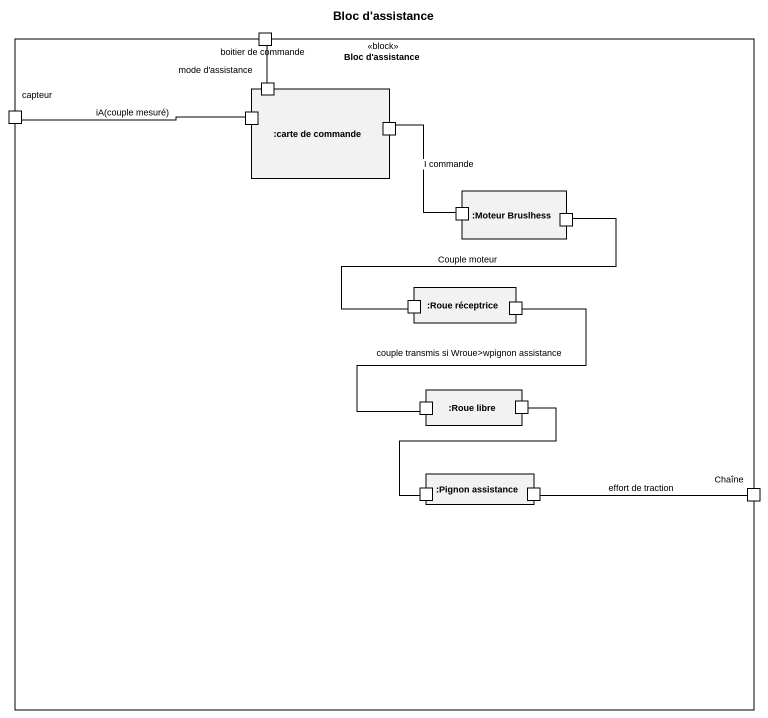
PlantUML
@startuml
title Bloc d'assistance
rectangle "Bloc d'assistance" as Bloc_d_assistance <<block>> {
  port "boitier de commande" as boitier_de_commande
  port capteur
  rectangle ":carte de commande" as carte_de_commande {
    port " " as port1
    port " " as port2
    port " " as port3
  }
  rectangle ":Moteur Bruslhess" as Moteur_Bruslhess {
    port " " as port4
    port " " as port5
  }
  rectangle ":Roue réceptrice" as Roue_réceptrice {
    port " " as port6
    port " " as port7
  }
  rectangle ":Roue libre" as Roue_libre {
    port " " as port8
    port " " as port9
  }
  rectangle ":Pignon assistance" as Pignon_assistance {
    port " " as port10
    port " " as port11
  }
  port Chaîne
}
boitier_de_commande -- port1 : mode d'assistance
capteur -right- port2 : iA(couple mesuré)
port3 -- port4 : I commande
port5 -left- port6 : Couple moteur
port7 -- port8 : couple transmis si Wroue>wpignon assistance
port9 -- port10
port11 -right- Chaîne : effort de traction
@enduml
